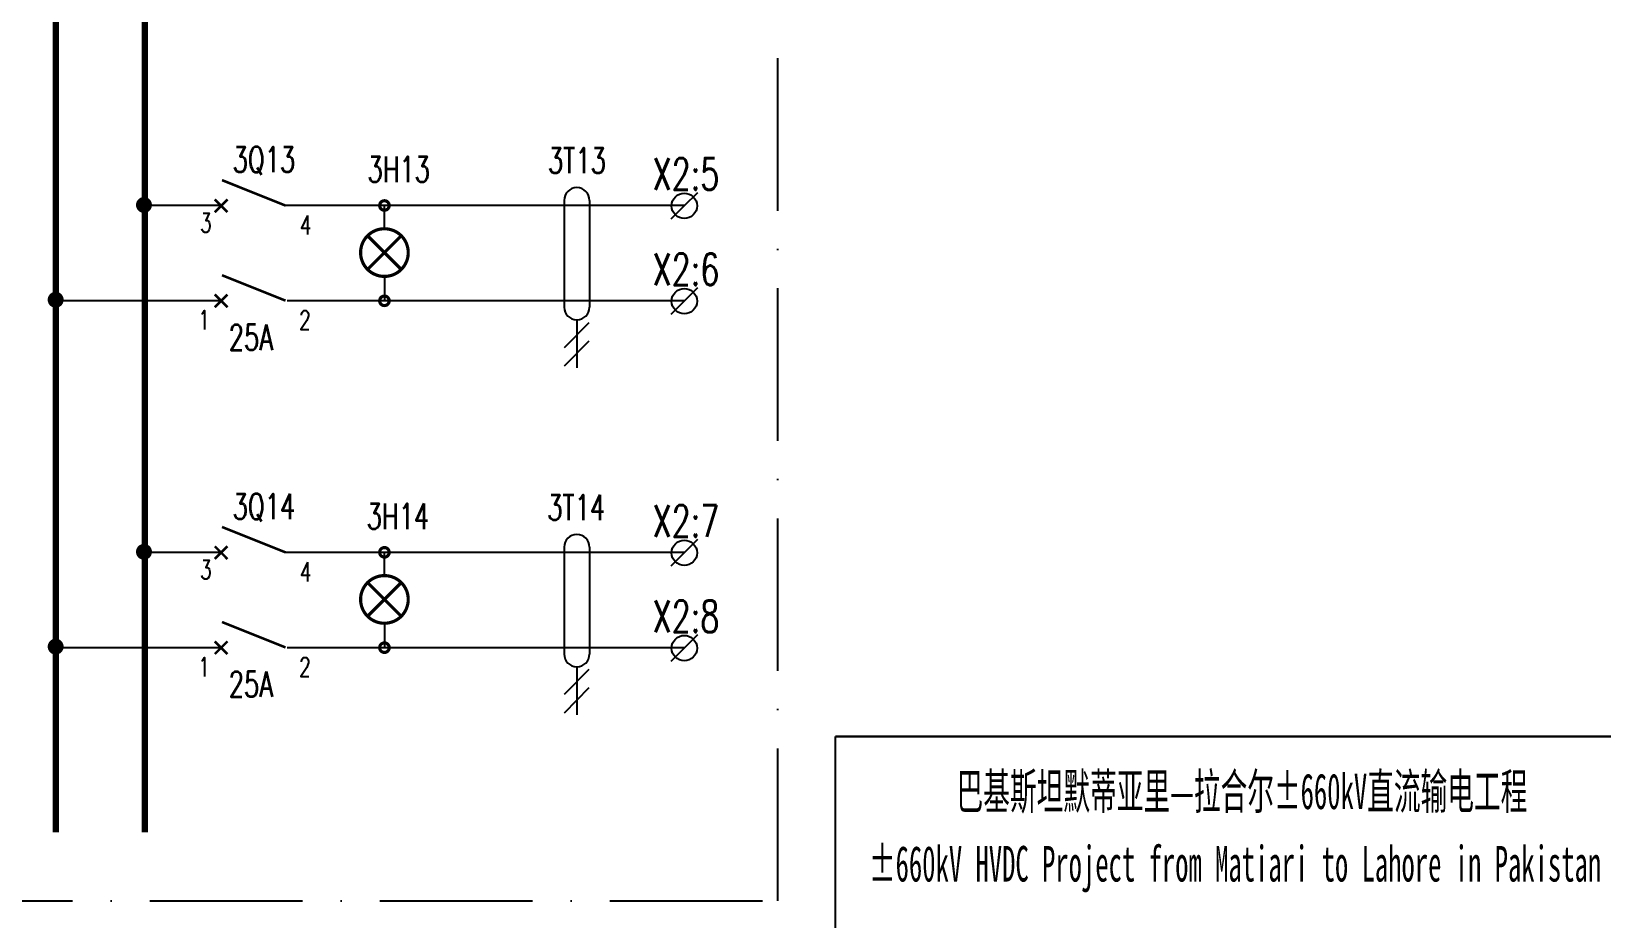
# Model space of a CAD drawing. Header units: millimetres. Extents: x 0 to 420, y 0 to 297.
# Drawn here: x 222.2 to 345.8, y 69.3 to 139.1 of the extents above; entities that cross this region are included whole.
import ezdxf
from ezdxf.enums import TextEntityAlignment as Align

# ---------------------------------------------------------------- set-up
doc = ezdxf.new("R2010")
doc.units = ezdxf.units.MM
doc.linetypes.add('ACAD_ISO10W100', pattern=[18, 12, -3, 0, -3])
doc.layers.add('GPDRAW', color=1, linetype='Continuous')
doc.styles.add('ECL', font='SIMFANG_2312.TTF', dxfattribs={"width": 0.7, "height": 3})
doc.styles.add('elec', font='romans.shx', dxfattribs={"width": 0.7, "bigfont": 'hzdx1.shx'})
doc.styles.add('LXL', font='SIMFANG_2312.TTF', dxfattribs={"width": 0.7, "height": 3})
doc.styles.add('ROMAND', font='romans.shx', dxfattribs={"width": 0.8, "bigfont": 'hzfs.shx'})
doc.styles.get("Standard").update_dxf_attribs({"font": 'romans.shx', "bigfont": 'hzdx1.shx'})

# ---------------------------------------------------------------- blocks, each defined once
blk = doc.blocks.new('A$C56697011')
at = {"const_width": 0.625, "elevation": -1}
blk.add_lwpolyline([(0.31, 0.63, 1), (0.94, 0.63, 1)], format="xyb", close=True, dxfattribs=at)
blk = doc.blocks.new('H1')
at = {"const_width": 0.25}
blk.add_lwpolyline([(-1.875, 0, 1), (1.875, 0, 1)], format="xyb", close=True, dxfattribs=at)
for points in [[(1.25, 1.25), (-1.25, -1.25)], [(-1.25, 1.25), (1.25, -1.25)]]:
    blk.add_lwpolyline(points, dxfattribs=at)
blk = doc.blocks.new('A$C26A805F6')
at = {"const_width": 0.2, "elevation": -1}
for points in [[(0.07, 1.07), (1.07, 0.07)], [(1.07, 1.07), (0.07, 0.07)]]:
    blk.add_lwpolyline(points, dxfattribs=at)
blk = doc.blocks.new('*U11', base_point=(164.12, 264.34))
at = {"linetype": 'ACAD_ISO10W100'}
blk.add_lwpolyline([(164.12, 264.34), (164.12, 52.93), (285.94, 52.93), (285.94, 264.34)], close=True, dxfattribs=at)
at = {"style": 'elec', "width": 0.7}
for tag, p in [('EquCode', (164.12, 265.84)), ('EquDesCode', (164.12, 265.84)), ('DDCode', (214.12, 265.84)), ('EquName', (214.12, 265.84)), ('EquPlace', (214.12, 265.84))]:
    blk.add_attdef(tag, p, '', height=3.5, dxfattribs=at)
blk = doc.blocks.new('tmInLR')
at = {"color": 0}
for q in [(1.06, 1.06), (-1.06, -1.06)]:
    blk.add_line((0, 0), q, dxfattribs=at)
blk.add_circle((0, 0), 1, dxfattribs=at)
at = {"color": 0, "style": 'elec', "width": 0.7}
blk.add_text('1.5', height=0.000667, dxfattribs=at).set_placement((0.71, 0.71))
at = {"color": 0, "style": 'elec', "width": 0.7, "flags": 1}
for tag, p in [('DESC', (0.07, 4.37)), ('TERNO', (0.13, 1.25))]:
    blk.add_attdef(tag, text='', height=2.5, dxfattribs=at).set_placement(p, align=Align.CENTER)
at = {"color": 0, "style": 'elec', "width": 0.7}
blk.add_attdef('NO', text='', height=2.5, dxfattribs=at).set_placement((0.13, 1.25), align=Align.CENTER)
blk = doc.blocks.new('*U75')
at = {"color": 0, "style": 'LXL', "width": 0.55}
for s, p in [('巴基斯坦默蒂亚里—拉合尔±660kV直流输电工程', (-0.62, 2.99)), ('±660kV HVDC Project from Matiari to Lahore in Pakistan', (-1.16, -3.04))]:
    blk.add_text(s, height=2.8, dxfattribs=at).set_placement(p, align=Align.MIDDLE)
blk = doc.blocks.new('XXDAFRAM-CH-HENG-A3')
at = {"layer": 'GPDRAW', "color": 4, "linetype": 'Continuous'}
blk.add_line((415, 83.59), (285.5, 83.59), dxfattribs=at)
blk.add_line((415, 83.59), (285.5, 83.59), dxfattribs=at)
at = {"layer": 'GPDRAW', "color": 1, "linetype": 'Continuous'}
for p, q in [((285.5, 40.19), (285.5, 83.59)), ((285.5, 83.59), (415, 83.59))]:
    blk.add_line(p, q, dxfattribs=at)
blk.add_blockref('*U75', (318.11, 76.33))
at = {"linetype": 'Continuous', "style": 'ECL', "width": 0.7}
for tag, height, p in [('DESIGNSTATUS', 2.8, (407.01, 52.29)), ('ENDESIGNSTATUS', 2.8, (407.01, 47.38)), ('V', 2.8, (378.31, 42.42)), ('O', 2.8, (382.62, 42.42)), ('N', 2.8, (386.94, 42.42)), ('L', 2.8, (391.26, 42.42)), ('D', 2.8, (399.89, 42.42)), ('W', 2.8, (404.21, 42.42)), ('G', 2.8, (408.52, 42.42)), ('VEREN40', 2.8, (412.84, 42.42)), ('DWGNAME1', 3, (372.02, 30.89)), ('DWGENAME1', 3, (371.83, 27.23)), ('DWGNAME', 3, (371.83, 27.15)), ('DWGNAME2', 3, (371.83, 23.32)), ('DWGENAME', 3, (371.83, 23.3)), ('DWGENAME2', 3, (372.06, 19.64)), ('DWGNO', 3, (370.72, 8.72)), ('VEREN40', 3, (411.22, 8.72))]:
    blk.add_attdef(tag, text='', height=height, dxfattribs=at).set_placement(p, align=Align.MIDDLE)
at = {"style": 'ECL', "width": 0.7, "flags": 1}
for p in [(321.47, 31.79), (321.47, 26.19), (321.47, 20.59), (321.47, 14.99)]:
    blk.add_attdef('DATE', text='', height=3, dxfattribs=at).set_placement(p, align=Align.MIDDLE)
for tag, p in [('SJ1', (299.89, 28.99)), ('JH', (299.89, 23.39)), ('SH1', (299.89, 17.79)), ('PZ', (299.89, 12.19)), ('BL', (299.89, 5))]:
    blk.add_attdef(tag, p, '', height=3, dxfattribs=at)

msp = doc.modelspace()

# ---------------------------------------------------------------- linework, layer by layer
for p, q in [((237.23, 125.37, -4), (231.15, 125.37, -4)), ((273.61, 125.37, -4), (242.23, 125.37, -4)), ((273.61, 125.37, -4), (242.36, 125.37, -4)), ((250.01, 123.67, -2), (250.01, 125.37, -4)), ((264.15, 125.78, -2), (264.15, 117.38, -2)), ((266.15, 125.78, -2), (266.15, 117.38, -2)), ((250.01, 119.67, -2), (250.01, 117.87, -4)), ((237.29, 117.87, -4), (224.15, 117.87, -4)), ((273.61, 117.87, -4), (242.36, 117.87, -4)), ((273.61, 117.87, -4), (251.86, 117.87, -4)), ((264.17, 114.21, -2), (266.13, 116.17, -2)), ((265.15, 116.38, -2), (265.15, 112.59, -2)), ((264.17, 112.76, -2), (266.13, 114.73, -2)), ((237.23, 98.08, -4), (231.15, 98.08, -4)), ((273.61, 98.08, -4), (242.23, 98.08, -4)), ((273.61, 98.08, -4), (242.36, 98.08, -4)), ((250.01, 96.38, -2), (250.01, 98.08, -4)), ((264.15, 98.49, -2), (264.15, 90.08, -2)), ((266.15, 98.49, -2), (266.15, 90.08, -2)), ((250.01, 92.38, -2), (250.01, 90.58, -4)), ((237.29, 90.58, -4), (224.15, 90.58, -4)), ((273.61, 90.58, -4), (242.36, 90.58, -4)), ((273.61, 90.58, -4), (251.86, 90.58, -4)), ((265.15, 89.08, -2), (265.15, 85.3, -2)), ((264.17, 86.92, -2), (266.13, 88.88, -2)), ((264.17, 85.47, -2), (266.13, 87.44, -2))]:
    msp.add_line(p, q)
at = {"elevation": -4}
for points, const_width in [([(224.15, 275.6), (224.15, 76.05)], 0.5), ([(231.15, 275.6), (231.15, 76.05)], 0.5), ([(237.23, 127.37), (242.23, 125.37)], 0.2), ([(237.23, 119.89), (242.23, 117.89)], 0.2), ([(237.23, 100.08), (242.23, 98.08)], 0.2), ([(237.23, 92.6), (242.23, 90.6)], 0.2)]:
    msp.add_lwpolyline(points, dxfattribs=dict(at, const_width=const_width))
at = {"const_width": 0.25, "elevation": -2}
for points in [[(250.01, 125.75, -1), (250.01, 125, -1)], [(250.01, 118.25, -1), (250.01, 117.5, -1)], [(250.01, 98.46, -1), (250.01, 97.71, -1)], [(250.01, 90.96, -1), (250.01, 90.21, -1)]]:
    msp.add_lwpolyline(points, format="xyb", close=True, dxfattribs=at)
for centre, start, end in [((265.15, 125.78, -2), 0, 180), ((265.15, 117.38, -2), 180, 0), ((265.15, 98.49, -2), 0, 180), ((265.15, 90.08, -2), 180, 0)]:
    msp.add_arc(centre, 1, start, end)

# ---------------------------------------------------------------- block references
for name, p in [('XXDAFRAM-CH-HENG-A3', (0, 0)), ('*U11', (159.16, 282.07))]:
    msp.add_blockref(name, p)
for p, values in [((273.61, 125.35), {'NO': 'X2:5'}), ((273.61, 117.85), {'NO': 'X2:6'}), ((273.61, 98.05), {'NO': 'X2:7'}), ((273.61, 90.55), {'NO': 'X2:8'})]:
    msp.add_blockref('tmInLR', p).add_auto_attribs(values)
at = {"xscale": -1, "rotation": 90}
for name, p in [('A$C56697011', (231.72, 126.04, -3)), ('A$C26A805F6', (237.73, 125.92, -3)), ('H1', (250.01, 121.67, -2)), ('A$C56697011', (224.77, 118.58, -3)), ('A$C26A805F6', (237.73, 118.44, -3)), ('A$C56697011', (231.72, 98.75, -3)), ('A$C26A805F6', (237.73, 98.63, -3)), ('H1', (250.01, 94.38, -2)), ('A$C56697011', (224.77, 91.29, -3)), ('A$C26A805F6', (237.73, 91.15, -3))]:
    msp.add_blockref(name, p, dxfattribs=at)

# ---------------------------------------------------------------- texts
at = {"width": 0.7}
for s, height, p in [('3Q13', 2, (238.07, 127.99, -4)), ('3', 1.5, (235.51, 123.26, -4)), ('4', 1.5, (243.36, 123.09, -4)), ('1', 1.5, (235.36, 115.61, -4)), ('2', 1.5, (243.31, 115.61, -4)), ('3Q14', 2, (238.07, 100.7, -4)), ('3', 1.5, (235.51, 95.97, -4)), ('4', 1.5, (243.36, 95.8, -4)), ('1', 1.5, (235.36, 88.32, -4)), ('2', 1.5, (243.31, 88.32, -4))]:
    msp.add_text(s, height=height, dxfattribs=at).set_placement(p)
for s, p in [('3T13', (262.88, 127.91, -4)), ('3H13', (248.67, 127.22, -4)), ('3T14', (262.82, 100.62, -4)), ('3H14', (248.61, 99.92, -4))]:
    msp.add_text(s, height=2, rotation=360, dxfattribs=at).set_placement(p)
at = {"style": 'ROMAND', "width": 0.7}
for p in [(237.76, 114, -4), (237.76, 86.71, -4)]:
    msp.add_text('25A', height=2, dxfattribs=at).set_placement(p)

doc.saveas('drawing.dxf')
